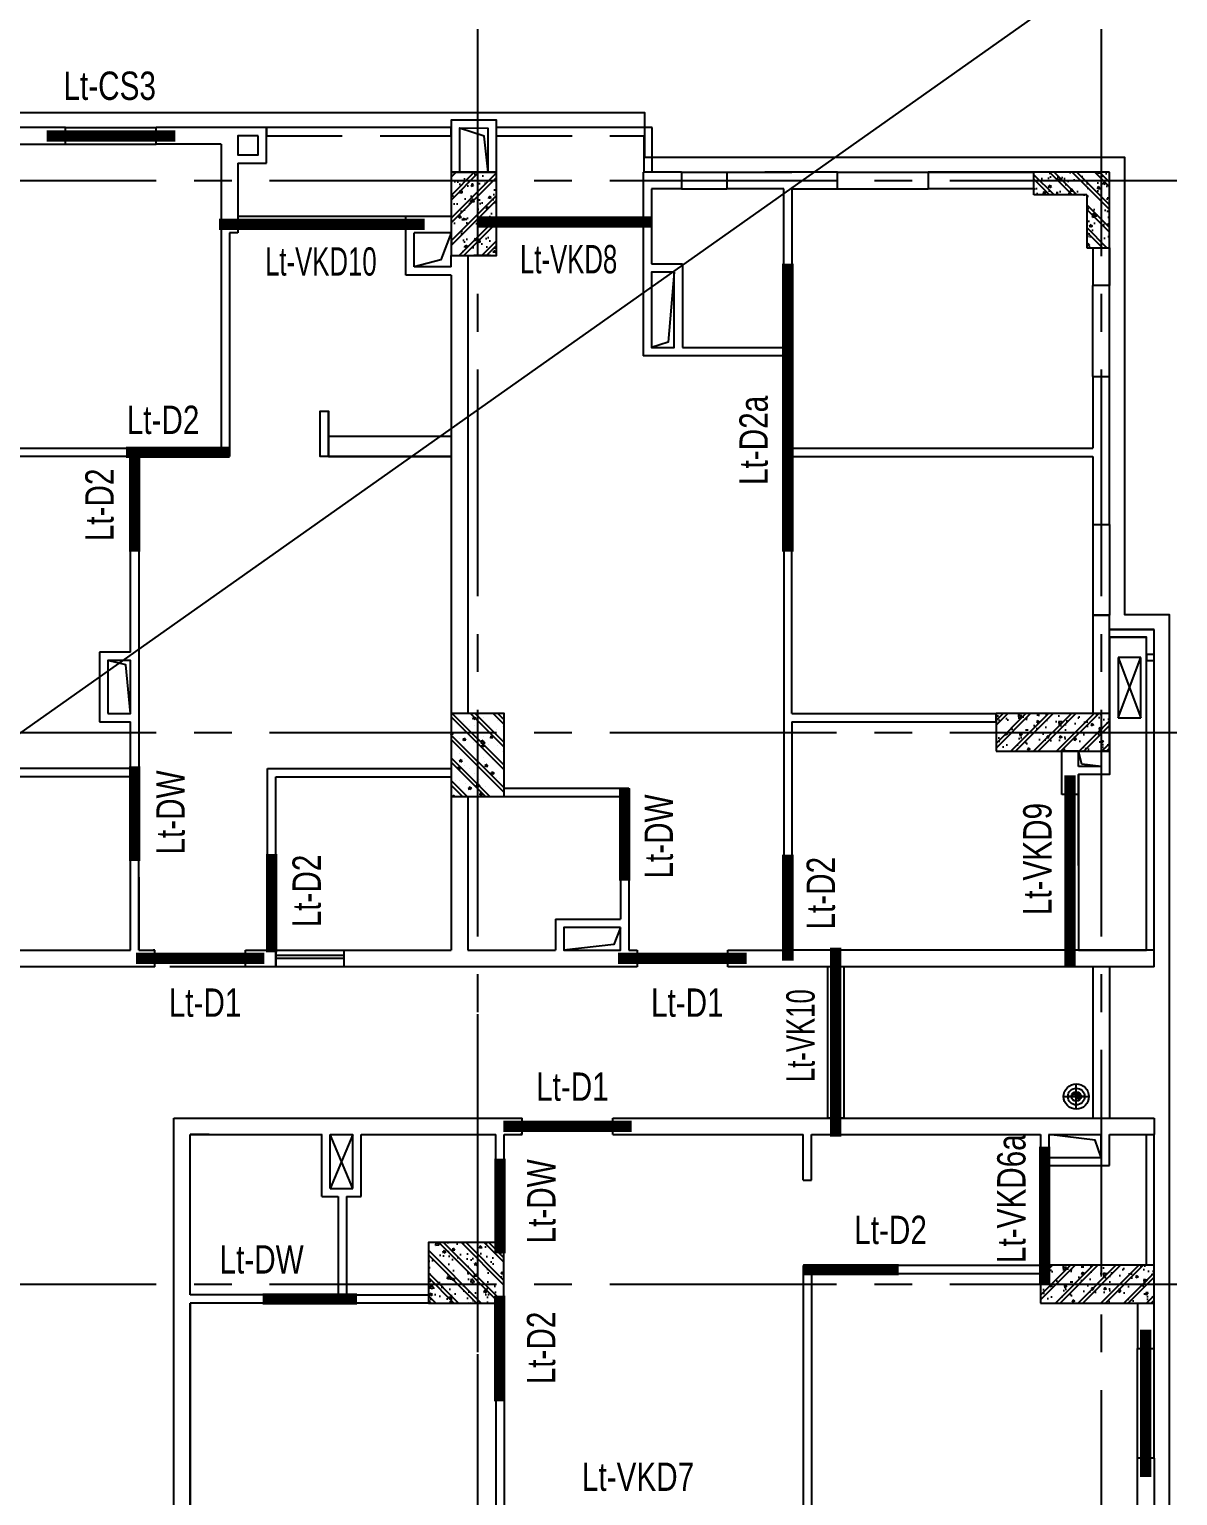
# Model space of a CAD drawing. Header units: millimetres. Extents: x 0 to 132458, y 0 to 365310.
# Drawn here: x 88097 to 103290, y 141150 to 160547 of the extents above; entities that cross this region are included whole.
import ezdxf
from ezdxf.enums import TextEntityAlignment as Align

# ---------------------------------------------------------------- set-up
doc = ezdxf.new("R2010")
doc.units = ezdxf.units.MM
doc.header["$LTSCALE"] = 400
doc.linetypes.add('CENTER2', pattern=[1.125, 0.75, -0.125, 0.125, -0.125])
doc.linetypes.add('HIDDEN', pattern=[0.375, 0.25, -0.125])
doc.layers.get('0').update_dxf_attribs({"lineweight": 5})
for name, color, linetype in [('CDC.01.AXIS', 160, 'CENTER2'), ('CDC.03.BORDER', 3, 'Continuous'), ('CDC.04.HIDDEN', 8, 'HIDDEN'), ('CDC.06.TEXT', 2, 'Continuous'), ('CDC.09.COLUMN', 4, 'Continuous'), ('CDC.10.HATCH', 9, 'Continuous'), ('CDC.12.PILE', 7, 'Continuous'), ('KCS_LANH_TO', 3, 'Continuous')]:
    doc.layers.add(name, color=color, linetype=linetype)
doc.layers.add('KCS_Plotter', color=11, linetype='Continuous', plot=False)
doc.styles.add('KCS_SMTEXT', font='arial.ttf', dxfattribs={"width": 0.7})

# ---------------------------------------------------------------- blocks, each defined once
blk = doc.blocks.new('fgsgfghg')
at = {"layer": 'CDC.09.COLUMN', "ltscale": 1.5}
blk.add_hatch(color=256, dxfattribs=at).paths.add_polyline_path([(63, 0, -0.414214), (0, -63, -0.414214), (-63, 0, -1), (0, 0, 1)])
at = {"layer": 'CDC.09.COLUMN'}
for p, q in [((167, 0), (-167, 0)), ((0, 167), (0, -167))]:
    blk.add_line(p, q, dxfattribs=at)
at = {"layer": 'CDC.09.COLUMN', "ltscale": 1.5}
for p, q in [((-96, 0), (96, 0)), ((0, 93), (0, -93))]:
    blk.add_line(p, q, dxfattribs=at)
at = {"layer": 'CDC.09.COLUMN'}
for radius in [167, 111]:
    blk.add_circle((0, 0), radius, dxfattribs=at)
at = {"layer": 'CDC.09.COLUMN', "ltscale": 1.5}
blk.add_circle((0, 0), 62.5, dxfattribs=at)
for centre, start, end in [((-31, 0), 0, 180), ((31, 0), 180, 0)]:
    blk.add_arc(centre, 31.3, start, end, dxfattribs=at)
blk = doc.blocks.new('c1')
at = {"layer": 'CDC.10.HATCH'}
h = blk.add_hatch(dxfattribs=at)
h.set_pattern_fill('CHAU-01', color=256, scale=50, angle=270, style=0, pattern_type=2)
h.set_pattern_definition([(320, (0, 0), (-31.376067, -358.63009), [37.5, -412.5]), (265, (0, 0), (376.09607, 69.37567), [30, -330]), (10.4514, (-2.6, -29.9), (344.71977, -289.25469), [31.870095, -350.571056]), (316.1842, (100, -2e-14), (-82.75951, -533.62052), [56.25, -618.75]), (6.6356, (93.1, -44.47), (487.05894, -467.33135), [47.80514, -525.8565]), (261.1842, (100, -2e-14), (487.0593, -467.33097), [45, -495]), (291, (75, -50), (-201.309445, -298.453526), [37.5, -412.5]), (236, (75, -50), (362.57502, -121.657666), [30, -330]), (341.4514, (58.22, -74.87), (161.26525, -420.111314), [31.870095, -350.571056]), (307.5, (0, 0), (166.446927, -6.079928), [0, -326, 0, -335, 0, -331.25]), (277.5, (0, 0), (197.205856, -131.534769), [0, -191, 0, -318.5, 0, -126.25]), (237.5, (2e-14, 111.5), (-11.277436, -266.911218), [0, -125, 0, -390, 0, -517.5]), (227.5, (3e-14, 161.5), (50.05249, -291.593085), [0, -162.5, 0, -259, 0, -367.5]), (315, (0, 0), (150.26019, 150.26019), []), (315, (61.25, -1e-14), (150.26019, 150.26019), [])])
h.paths.add_polyline_path([(1749356, 307321), (1748756, 307321), (1748756, 306221), (1749356, 306221)])
at = {"layer": 'CDC.09.COLUMN', "ltscale": 2000, "elevation": 0}
blk.add_lwpolyline([(1749356, 307321), (1749356, 306221), (1748756, 306221), (1748756, 307321)], close=True, dxfattribs=at)
blk = doc.blocks.new('TANG DH')
at = {"layer": 'CDC.10.HATCH'}
h = blk.add_hatch(dxfattribs=at)
h.set_pattern_fill('CHAU-01', color=256, scale=50, style=0, pattern_type=2)
h.set_pattern_definition([(50, (-5e-10, -1e-10), (358.63009, -31.376067), [37.5, -412.5]), (355, (-5e-10, -1e-10), (-69.37567, 376.09607), [30, -330]), (100.4514, (29.9, -2.6), (289.25469, 344.71977), [31.870095, -350.571056]), (46.1842, (-5e-10, 100), (533.62052, -82.75951), [56.25, -618.75]), (96.6356, (44.47, 93.1), (467.33135, 487.05894), [47.80514, -525.8565]), (351.1842, (-5e-10, 100), (467.33097, 487.0593), [45, -495]), (21, (50, 75), (298.453526, -201.309445), [37.5, -412.5]), (326, (50, 75), (121.657666, 362.57502), [30, -330]), (71.4514, (74.87, 58.22), (420.111314, 161.26525), [31.870095, -350.571056]), (37.5, (-5e-10, -1e-10), (6.079928, 166.446927), [0, -326, 0, -335, 0, -331.25]), (7.5, (-5e-10, -1e-10), (131.534769, 197.205856), [0, -191, 0, -318.5, 0, -126.25]), (327.5, (-111.5, -1e-10), (266.911218, -11.277436), [0, -125, 0, -390, 0, -517.5]), (317.5, (-161.5, -1e-10), (291.593085, 50.05249), [0, -162.5, 0, -259, 0, -367.5]), (45, (-5e-10, -1e-10), (-150.26019, 150.26019), []), (45, (-5e-10, 61.25), (-150.26019, 150.26019), [])])
h.paths.add_polyline_path([(1739263, 299860), (1739963, 299860), (1739963, 300050), (1739073, 300050), (1739073, 299160), (1739263, 299160)])
h.paths.add_polyline_path([(1739073, 300050), (1738963, 300050), (1738963, 299160), (1739073, 299160)])
h.paths.add_polyline_path([(1739073, 300160), (1738963, 300160), (1738963, 300050), (1739073, 300050)])
h.paths.add_polyline_path([(1739963, 300160), (1739073, 300160), (1739073, 300050), (1739963, 300050)])
h = blk.add_hatch(dxfattribs=at)
h.set_pattern_fill('CHAU-01', color=256, scale=50, style=0, pattern_type=2)
h.set_pattern_definition([(310, (-5e-10, 562300.72), (358.63009, 31.376067), [37.5, -412.5]), (5, (-5e-10, 562300.72), (-69.37567, -376.09607), [30, -330]), (259.5486, (29.9, 562303.34), (289.25469, -344.71977), [31.870095, -350.571056]), (313.8158, (-5e-10, 562200.7), (533.62052, 82.75951), [56.25, -618.75]), (263.3644, (44.47, 562207.6), (467.33135, -487.05894), [47.80514, -525.8565]), (8.8158, (-5e-10, 562200.7), (467.33097, -487.0593), [45, -495]), (339, (50, 562225.72), (298.453526, 201.309445), [37.5, -412.5]), (34, (50, 562225.72), (121.657666, -362.57502), [30, -330]), (288.5486, (74.87, 562242.5), (420.111314, -161.26525), [31.870095, -350.571056]), (322.5, (-5e-10, 562300.72), (6.079928, -166.446927), [0, -326, 0, -335, 0, -331.25]), (352.5, (-5e-10, 562300.72), (131.534769, -197.205856), [0, -191, 0, -318.5, 0, -126.25]), (32.5, (-111.5, 562300.72), (266.911218, 11.277436), [0, -125, 0, -390, 0, -517.5]), (42.5, (-161.5, 562300.72), (291.593085, -50.05249), [0, -162.5, 0, -259, 0, -367.5]), (315, (-5e-10, 562300.72), (-150.26019, -150.26019), []), (315, (-5e-10, 562239.47), (-150.26019, -150.26019), [])])
h.paths.add_polyline_path([(1739073, 292501), (1738963, 292501), (1738963, 292750), (1739073, 292750)])
h.paths.add_polyline_path([(1739073, 292750), (1738963, 292750), (1738963, 293000), (1739073, 293000)])
h.paths.add_polyline_path([(1740463, 292750), (1739073, 292750), (1739073, 293000), (1740463, 293000)])
h.paths.add_polyline_path([(1740463, 292501), (1739073, 292501), (1739073, 292750), (1740463, 292750)])
h = blk.add_hatch(dxfattribs=at)
h.set_pattern_fill('CHAU-01', color=256, scale=50, style=0, pattern_type=2)
h.set_pattern_definition([(50, (300, -1e-10), (358.63009, -31.376067), [37.5, -412.5]), (355, (300, -1e-10), (-69.37567, 376.09607), [30, -330]), (100.4514, (329.9, -2.6), (289.25469, 344.71977), [31.870095, -350.571056]), (46.1842, (300, 100), (533.62052, -82.75951), [56.25, -618.75]), (96.6356, (344.47, 93.1), (467.33135, 487.05894), [47.80514, -525.8565]), (351.1842, (300, 100), (467.33097, 487.0593), [45, -495]), (21, (350, 75), (298.453526, -201.309445), [37.5, -412.5]), (326, (350, 75), (121.657666, 362.57502), [30, -330]), (71.4514, (374.87, 58.22), (420.111314, 161.26525), [31.870095, -350.571056]), (37.5, (300, -1e-10), (6.079928, 166.446927), [0, -326, 0, -335, 0, -331.25]), (7.5, (300, -1e-10), (131.534769, 197.205856), [0, -191, 0, -318.5, 0, -126.25]), (327.5, (188.5, -1e-10), (266.911218, -11.277436), [0, -125, 0, -390, 0, -517.5]), (317.5, (138.5, -1e-10), (291.593085, 50.05249), [0, -162.5, 0, -259, 0, -367.5]), (45, (300, -1e-10), (-150.26019, 150.26019), []), (45, (300, 61.25), (-150.26019, 150.26019), [])])
h.paths.add_polyline_path([(1747973, 285450), (1747358, 285450), (1747358, 285200), (1747973, 285200)])
h.paths.add_polyline_path([(1747358, 285450), (1746973, 285450), (1746973, 285200), (1747358, 285200)])
h.paths.add_polyline_path([(1747358, 286000), (1746973, 286000), (1746973, 285450), (1747358, 285450)])
h.paths.add_polyline_path([(1747973, 286000), (1747358, 286000), (1747358, 285450), (1747973, 285450)])
h = blk.add_hatch(dxfattribs=at)
h.set_pattern_fill('CHAU-01', color=256, scale=50, style=0, pattern_type=2)
h.set_pattern_definition([(310, (-590.04, 555000.72), (358.63009, 31.376067), [37.5, -412.5]), (5, (-590.04, 555000.72), (-69.37567, -376.09607), [30, -330]), (259.5486, (-560.16, 555003.34), (289.25469, -344.71977), [31.870095, -350.571056]), (313.8158, (-590.04, 554900.7), (533.62052, 82.75951), [56.25, -618.75]), (263.3644, (-545.57, 554907.6), (467.33135, -487.05894), [47.80514, -525.8565]), (8.8158, (-590.04, 554900.7), (467.33097, -487.0593), [45, -495]), (339, (-540.04, 554925.72), (298.453526, 201.309445), [37.5, -412.5]), (34, (-540.04, 554925.72), (121.657666, -362.57502), [30, -330]), (288.5486, (-515.17, 554942.5), (420.111314, -161.26525), [31.870095, -350.571056]), (322.5, (-590.04, 555000.72), (6.079928, -166.446927), [0, -326, 0, -335, 0, -331.25]), (352.5, (-590.04, 555000.72), (131.534769, -197.205856), [0, -191, 0, -318.5, 0, -126.25]), (32.5, (-701.54, 555000.72), (266.911218, 11.277436), [0, -125, 0, -390, 0, -517.5]), (42.5, (-751.54, 555000.72), (291.593085, -50.05249), [0, -162.5, 0, -259, 0, -367.5]), (315, (-590.04, 555000.72), (-150.26019, -150.26019), []), (315, (-590.04, 554939.47), (-150.26019, -150.26019), [])])
h.paths.add_polyline_path([(1738483, 285201), (1738373, 285201), (1738373, 285450), (1738483, 285450)])
h.paths.add_polyline_path([(1738483, 285450), (1738373, 285450), (1738373, 285700), (1738483, 285700)])
h.paths.add_polyline_path([(1739873, 285450), (1738483, 285450), (1738483, 285700), (1739873, 285700)])
h.paths.add_polyline_path([(1739873, 285201), (1738483, 285201), (1738483, 285450), (1739873, 285450)])
at = {"layer": 'CDC.09.COLUMN', "ltscale": 2000}
for p, q in [((1738963, 299160), (1738963, 300160)), ((1738963, 300160), (1739963, 300160)), ((1739963, 299860), (1739963, 300160)), ((1739263, 299860), (1739263, 299160)), ((1739263, 299860), (1739963, 299860)), ((1739263, 299160), (1738963, 299160))]:
    blk.add_line(p, q, dxfattribs=at)
for points in [[(1740463, 292501), (1738963, 292501), (1738963, 293000), (1740463, 293000)], [(1747672, 293000), (1747672, 291900), (1746972, 291900), (1746972, 293000)], [(1747973, 285200), (1746973, 285200), (1746973, 286000), (1747973, 286000)], [(1739873, 285200), (1738373, 285200), (1738373, 285700), (1739873, 285700)]]:
    blk.add_lwpolyline(points, close=True, dxfattribs=at)
at = {"layer": 'CDC.10.HATCH'}
for p, q in [((1746972, 292856), (1747117, 293000)), ((1746972, 292555), (1747418, 293000)), ((1746972, 292917), (1747056, 293000)), ((1746972, 292616), (1747356, 293000)), ((1746972, 292316), (1747657, 293000)), ((1746972, 292255), (1747672, 292955)), ((1747005, 292997), (1747005, 292997)), ((1747005, 292932), (1747005, 292932)), ((1747059, 292910), (1747059, 292910)), ((1747247, 292950), (1747247, 292950)), ((1747321, 292974), (1747321, 292974)), ((1747347, 292937), (1747382, 292950)), ((1747347, 292937), (1747372, 292920)), ((1747372, 292919), (1747383, 292949)), ((1747446, 292991), (1747446, 292991)), ((1747539, 293000), (1747539, 293000)), ((1746972, 292015), (1747672, 292715)), ((1746999, 292831), (1746999, 292831)), ((1747075, 292790), (1747075, 292790)), ((1747164, 292843), (1747164, 292843)), ((1747189, 292777), (1747189, 292777)), ((1747252, 292863), (1747252, 292863)), ((1747314, 292793), (1747314, 292793)), ((1747326, 292898), (1747326, 292898)), ((1747367, 292840), (1747367, 292840)), ((1747431, 292831), (1747431, 292831)), ((1747504, 292818), (1747504, 292818)), ((1747505, 292734), (1747505, 292734)), ((1747512, 292900), (1747512, 292900)), ((1747593, 292887), (1747593, 292887)), ((1747646, 292735), (1747672, 292746)), ((1747646, 292735), (1747671, 292719)), ((1747658, 292890), (1747658, 292890)), ((1747671, 292717), (1747672, 292722)), ((1746972, 291954), (1747672, 292654)), ((1746975, 292565), (1746975, 292565)), ((1746993, 292664), (1746993, 292664)), ((1747058, 292580), (1747058, 292580)), ((1747119, 292676), (1747143, 292705)), ((1747119, 292676), (1747149, 292674)), ((1747149, 292672), (1747143, 292704)), ((1747183, 292596), (1747183, 292596)), ((1747222, 292608), (1747261, 292649)), ((1747222, 292608), (1747266, 292601)), ((1747226, 292644), (1747226, 292644)), ((1747226, 292574), (1747261, 292588)), ((1747226, 292574), (1747251, 292557)), ((1747240, 292530), (1747240, 292530)), ((1747246, 292696), (1747246, 292696)), ((1747251, 292556), (1747261, 292586)), ((1747266, 292600), (1747261, 292647)), ((1747266, 292615), (1747266, 292615)), ((1747372, 292621), (1747372, 292621)), ((1747477, 292645), (1747501, 292674)), ((1747477, 292645), (1747507, 292642)), ((1747493, 292633), (1747493, 292633)), ((1747499, 292568), (1747499, 292568)), ((1747507, 292641), (1747502, 292672)), ((1747558, 292665), (1747558, 292665)), ((1746981, 292332), (1746981, 292332)), ((1746987, 292498), (1746987, 292498)), ((1747051, 292399), (1747051, 292399)), ((1747129, 292389), (1747129, 292389)), ((1747158, 291900), (1747672, 292415)), ((1747188, 292300), (1747212, 292329)), ((1747218, 292296), (1747212, 292327)), ((1747219, 291900), (1747672, 292354)), ((1747234, 292364), (1747234, 292364)), ((1747234, 292322), (1747234, 292322)), ((1747241, 292424), (1747241, 292424)), ((1747396, 292377), (1747396, 292377)), ((1747493, 292401), (1747493, 292401)), ((1747524, 292373), (1747559, 292386)), ((1747524, 292373), (1747549, 292356)), ((1747537, 292367), (1747537, 292367)), ((1747549, 292355), (1747559, 292385)), ((1747556, 292465), (1747556, 292465)), ((1747663, 292366), (1747663, 292366)), ((1746975, 292165), (1746975, 292165)), ((1747029, 292135), (1747029, 292135)), ((1747074, 292157), (1747074, 292157)), ((1747104, 292212), (1747139, 292225)), ((1747104, 292212), (1747129, 292195)), ((1747109, 292227), (1747109, 292227)), ((1747129, 292193), (1747139, 292224)), ((1747188, 292300), (1747218, 292298)), ((1747228, 292197), (1747228, 292197)), ((1747246, 292317), (1747246, 292317)), ((1747365, 292207), (1747365, 292207)), ((1747425, 292268), (1747425, 292268)), ((1747487, 292235), (1747487, 292235)), ((1747501, 292310), (1747501, 292310)), ((1747547, 292269), (1747571, 292297)), ((1747547, 292269), (1747577, 292266)), ((1747550, 292285), (1747550, 292285)), ((1747577, 292265), (1747571, 292296)), ((1747657, 292257), (1747657, 292257)), ((1746977, 292029), (1746977, 292029)), ((1747221, 292031), (1747221, 292031)), ((1747257, 291924), (1747282, 291953)), ((1747265, 291982), (1747265, 291982)), ((1747288, 291920), (1747282, 291951)), ((1747288, 292038), (1747327, 292079)), ((1747288, 292038), (1747332, 292031)), ((1747293, 292071), (1747293, 292071)), ((1747296, 292123), (1747296, 292123)), ((1747333, 292030), (1747327, 292078)), ((1747402, 292010), (1747437, 292024)), ((1747402, 292010), (1747427, 291993)), ((1747418, 292087), (1747418, 292087)), ((1747428, 291992), (1747438, 292022)), ((1747458, 291900), (1747672, 292114)), ((1747481, 292068), (1747481, 292068)), ((1747520, 291900), (1747672, 292053)), ((1747556, 292032), (1747556, 292032)), ((1747563, 292112), (1747563, 292112)), ((1747608, 292112), (1747608, 292112)), ((1746973, 291932), (1746973, 291932)), ((1747257, 291924), (1747287, 291921)), ((1747475, 291902), (1747475, 291902)), ((1747476, 291915), (1747476, 291915)), ((1747623, 291900), (1747640, 291921)), ((1747644, 291900), (1747640, 291920))]:
    blk.add_line(p, q, dxfattribs=at)
blk.add_blockref('c1', (-1683, -7161), dxfattribs=at)
blk = doc.blocks.new('gtr')
at = {"ltscale": 10}
for points in [[(5360210, 783951), (5360430, 783951), (5360430, 784961), (5360210, 784961)], [(5360210, 783951), (5360430, 783951), (5360430, 784961), (5360210, 784961)], [(5360320, 783951), (5360366, 783951), (5360366, 784961), (5360320, 784961)]]:
    blk.add_lwpolyline(points, close=True, dxfattribs=at)
at = {"layer": 'CDC.03.BORDER', "ltscale": 10}
for p, q in [((5358880, 790341), (5351720, 790341)), ((5351720, 790341), (5351720, 790121)), ((5358880, 790121), (5358880, 790341)), ((5360080, 790121), (5360080, 790341)), ((5364690, 790341), (5360080, 790341)), ((5360080, 790121), (5360080, 790341)), ((5364690, 783841), (5364690, 790341)), ((5352310, 790121), (5351720, 790121)), ((5352310, 789711), (5352310, 790121)), ((5353110, 790121), (5352420, 790121)), ((5352420, 789821), (5352420, 790121)), ((5353110, 790121), (5353110, 789821)), ((5356250, 790121), (5353220, 790121)), ((5353220, 790121), (5353220, 789711)), ((5356250, 790121), (5356070, 790121)), ((5356250, 789521), (5356250, 790121)), ((5358880, 790121), (5356360, 790121)), ((5356360, 789521), (5356360, 790121)), ((5356360, 789521), (5356360, 790121)), ((5358880, 790121), (5358650, 790121)), ((5360320, 790121), (5360080, 790121)), ((5360080, 790121), (5360104, 790121)), ((5360320, 789551), (5360320, 790121)), ((5360430, 789551), (5360430, 790121)), ((5362208, 790121), (5360430, 790121)), ((5360430, 789631), (5360430, 790121)), ((5362208, 790121), (5361420, 790121)), ((5362208, 789301), (5362208, 790121)), ((5362618, 790121), (5362318, 790121)), ((5362618, 790121), (5362318, 790121)), ((5362318, 789411), (5362318, 790121)), ((5362618, 789411), (5362618, 790121)), ((5364470, 790121), (5362727, 790121)), ((5362728, 789301), (5362728, 790121)), ((5364470, 790121), (5364220, 790121)), ((5364220, 790121), (5364470, 790121)), ((5364470, 789891), (5364470, 790121)), ((5364470, 788001), (5364470, 790121)), ((5353220, 789711), (5352310, 789711)), ((5353110, 789821), (5352420, 789821)), ((5362618, 789411), (5362618, 789721)), ((5356360, 789521), (5356250, 789521)), ((5360430, 789551), (5360320, 789551)), ((5362405, 789301), (5362208, 789301)), ((5362618, 789411), (5362318, 789411)), ((5362405, 789301), (5362405, 788001)), ((5362728, 789301), (5362515, 789301)), ((5362515, 789301), (5362515, 787891)), ((5364470, 788001), (5364470, 789221)), ((5353220, 788391), (5355349, 788391)), ((5353220, 788281), (5353220, 788391)), ((5355349, 788281), (5355349, 788391)), ((5356249, 788391), (5356360, 788391)), ((5356249, 788273), (5356249, 788391)), ((5356360, 788391), (5356360, 785181)), ((5353220, 788281), (5355349, 788281)), ((5356250, 788281), (5356250, 785181)), ((5362405, 788001), (5361320, 788001)), ((5363265, 788001), (5364470, 788001)), ((5363265, 788001), (5363265, 787891)), ((5351720, 787291), (5351720, 787891)), ((5351940, 787891), (5351940, 787291)), ((5361320, 787891), (5362515, 787891)), ((5363265, 787891), (5364470, 787891)), ((5364470, 783951), (5364470, 787891)), ((5364470, 787891), (5364470, 783951)), ((5364470, 787883), (5364470, 783951)), ((5364470, 783951), (5364470, 787741)), ((5364470, 787741), (5364470, 783951)), ((5364470, 787733), (5364470, 783951)), ((5351940, 787291), (5351720, 787291)), ((5351940, 787291), (5351720, 787291)), ((5360320, 786841), (5360320, 785181)), ((5360430, 786841), (5360320, 786841)), ((5360430, 786841), (5360430, 784961)), ((5351720, 785841), (5351720, 784961)), ((5351720, 785841), (5351940, 785841)), ((5351940, 785181), (5351940, 785841)), ((5356250, 785181), (5351940, 785181)), ((5356360, 785181), (5357280, 785181)), ((5357280, 785181), (5357280, 784961)), ((5357280, 784961), (5357280, 785071)), ((5359780, 785181), (5359780, 784961)), ((5359780, 785181), (5360320, 785181)), ((5351720, 784961), (5357280, 784961)), ((5359780, 784961), (5360430, 784961)), ((5355450, 783951), (5356660, 783951)), ((5355450, 783841), (5355450, 783951)), ((5356770, 783951), (5357270, 783951)), ((5357380, 783951), (5364470, 783951))]:
    blk.add_line(p, q, dxfattribs=at)
at = {"layer": 'CDC.03.BORDER'}
for p, q in [((5351720, 788391), (5351720, 790121)), ((5351820, 788391), (5351820, 790121)), ((5355450, 783951), (5355450, 784961)), ((5355560, 783951), (5355560, 784961))]:
    blk.add_line(p, q, dxfattribs=at)
at = {"layer": 'CDC.03.BORDER', "ltscale": 10}
for points in [[(5360430, 788801), (5360320, 788801), (5360320, 788591), (5360430, 788591)], [(5360430, 787741), (5360320, 787741), (5360320, 787891), (5360430, 787891)]]:
    blk.add_lwpolyline(points, close=True, dxfattribs=at)
for points in [[(5356660, 783951), (5356660, 784263), (5357380, 784263), (5357380, 783951)], [(5356770, 783841), (5356770, 784153), (5357270, 784153), (5357270, 783841)]]:
    blk.add_lwpolyline(points, dxfattribs=at)
at = {"layer": 'CDC.04.HIDDEN', "ltscale": 10}
for p, q in [((5362318, 790121), (5362618, 789411)), ((5362318, 789411), (5362618, 790121))]:
    blk.add_line(p, q, dxfattribs=at)
at = {"layer": 'CDC.10.HATCH', "ltscale": 10}
for p, q in [((5353110, 788391), (5353110, 788391)), ((5357280, 784961), (5359780, 784961))]:
    blk.add_line(p, q, dxfattribs=at)
blk.add_lwpolyline([(5352420, 789821), (5352498, 790048), (5353110, 790121)], dxfattribs=at)
at = {"layer": 'CDC.12.PILE'}
for p, q in [((5351720, 785841), (5351720, 787291)), ((5351770, 785841), (5351770, 787291)), ((5351890, 785841), (5351890, 787291)), ((5351940, 785841), (5351940, 787291))]:
    blk.add_line(p, q, dxfattribs=at)
blk = doc.blocks.new('A$C4B5D719C')
at = {"layer": 'CDC.04.HIDDEN', "ltscale": 100}
for p, q in [((0, 0), (800, 300)), ((800, 0), (0, 300))]:
    blk.add_line(p, q, dxfattribs=at)
blk.add_lwpolyline([(800, 0), (800, 300), (0, 300), (0, 0)], close=True, dxfattribs=at)
blk = doc.blocks.new('can a4 new')
at = {"ltscale": 10}
blk.add_line((5297374, 881127), (5297964, 881127), dxfattribs=at)
at = {"layer": 'CDC.03.BORDER'}
for p, q in [((5304014, 887767), (5306074, 887767)), ((5297374, 876887), (5297374, 881127)), ((5297474, 876887), (5297474, 879797))]:
    blk.add_line(p, q, dxfattribs=at)
at = {"layer": 'CDC.03.BORDER', "ltscale": 10}
for p, q in [((5300364, 887177), (5298964, 887177)), ((5298964, 887177), (5300364, 887177)), ((5298964, 886957), (5298964, 887177)), ((5300364, 887177), (5300364, 886957)), ((5303024, 887177), (5302164, 887177)), ((5302164, 887177), (5302524, 887177)), ((5303024, 887177), (5303024, 886957)), ((5303624, 887177), (5304134, 887177)), ((5303624, 887177), (5303624, 886957)), ((5304134, 887177), (5304134, 884747)), ((5298964, 886957), (5300364, 886957)), ((5302164, 886957), (5302164, 885717)), ((5302274, 885717), (5302274, 886957)), ((5302274, 886767), (5302274, 886957)), ((5302274, 886957), (5303024, 886957)), ((5303624, 886957), (5304024, 886957)), ((5304024, 886957), (5304024, 885967)), ((5297964, 885677), (5297964, 886177)), ((5297964, 886177), (5297964, 885677)), ((5298184, 886177), (5297964, 886177)), ((5298184, 886177), (5298184, 885677)), ((5303614, 885967), (5303614, 884857)), ((5304024, 885967), (5303614, 885967)), ((5306454, 886077), (5306454, 880018)), ((5302164, 885717), (5302274, 885717)), ((5297964, 885677), (5298184, 885677)), ((5302274, 884967), (5302164, 884967)), ((5302164, 884967), (5302164, 884537)), ((5302274, 884857), (5302274, 884967)), ((5303614, 884857), (5302274, 884857)), ((5302274, 884747), (5302274, 884537)), ((5302274, 884747), (5304134, 884747)), ((5302164, 884537), (5302274, 884537)), ((5297964, 882517), (5297964, 884477)), ((5298184, 884477), (5297964, 884477)), ((5298184, 884477), (5298184, 883527)), ((5302164, 883637), (5302164, 883527)), ((5302164, 883637), (5302274, 883637)), ((5302274, 883637), (5302274, 883307)), ((5302164, 883527), (5298184, 883527)), ((5302164, 883417), (5298184, 883417)), ((5298184, 883417), (5298184, 882517)), ((5302164, 883417), (5302164, 883307)), ((5302164, 883307), (5302274, 883307)), ((5302164, 883307), (5302274, 883307)), ((5298184, 882877), (5298184, 882517)), ((5298184, 882517), (5297964, 882517)), ((5298184, 882517), (5297964, 882517)), ((5298184, 882517), (5297964, 882517)), ((5302164, 882407), (5302274, 882407)), ((5302164, 880017), (5302164, 882407)), ((5302274, 882407), (5302274, 877897)), ((5302274, 882407), (5302274, 877897)), ((5297964, 880017), (5297964, 881317)), ((5298184, 881317), (5297964, 881317)), ((5298184, 881317), (5297964, 881317)), ((5298184, 881317), (5298184, 880017)), ((5302164, 880017), (5299464, 880017)), ((5302164, 880017), (5299464, 880017)), ((5299464, 879907), (5299464, 880017)), ((5302164, 879907), (5299464, 879907)), ((5302164, 879907), (5302164, 877897)), ((5297964, 879518), (5297964, 879208)), ((5297964, 879518), (5298074, 879518)), ((5298074, 879518), (5298074, 879318)), ((5298374, 879518), (5298594, 879518)), ((5298374, 879318), (5298374, 879518)), ((5298594, 878947), (5298594, 879518)), ((5298074, 879318), (5298374, 879318)), ((5297964, 879208), (5298374, 879208)), ((5298374, 878947), (5298374, 879208)), ((5298374, 878947), (5298594, 878947)), ((5304324, 879028), (5304324, 878808)), ((5305973, 879028), (5304324, 879028)), ((5304434, 878918), (5304434, 878808)), ((5305973, 878918), (5304434, 878918)), ((5306454, 878918), (5306454, 876887)), ((5304434, 878808), (5304324, 878808)), ((5304434, 878808), (5304434, 878808)), ((5304324, 878058), (5304324, 876887)), ((5304324, 878058), (5304434, 878058)), ((5304434, 878058), (5304434, 877297)), ((5302164, 877897), (5302274, 877897)), ((5305294, 877297), (5304434, 877297)), ((5305294, 877297), (5305294, 876887)), ((5302164, 876997), (5302164, 876887)), ((5302164, 876997), (5302274, 876997)), ((5302164, 876997), (5302274, 876997)), ((5302274, 876997), (5302274, 876887)), ((5302274, 876997), (5302274, 876887)), ((5297374, 876667), (5297374, 876887)), ((5297374, 876887), (5302164, 876887)), ((5303014, 876887), (5302274, 876887)), ((5303014, 876667), (5303014, 876887)), ((5304214, 876887), (5304214, 876667)), ((5304324, 876887), (5304214, 876887)), ((5306454, 876887), (5305294, 876887)), ((5304214, 876667), (5306674, 876667))]:
    blk.add_line(p, q, dxfattribs=at)
at = {"layer": 'CDC.03.BORDER', "color": 8}
for p, q in [((5301564, 887177), (5300364, 887177)), ((5303624, 887177), (5303024, 887177)), ((5301564, 886957), (5300364, 886957)), ((5303624, 886957), (5303024, 886957)), ((5297964, 884477), (5297964, 885677)), ((5298184, 884477), (5298184, 885677)), ((5297964, 882517), (5297964, 881317)), ((5298184, 882517), (5298184, 881317))]:
    blk.add_line(p, q, dxfattribs=at)
at = {"layer": 'CDC.03.BORDER', "ltscale": 10}
for points in [[(5306074, 887177), (5306074, 887597), (5306074, 887597), (5306074, 887868), (5306674, 887868), (5306674, 887598), (5306674, 887598), (5306674, 887177)], [(5306184, 887177), (5306184, 887597), (5306184, 887757), (5306564, 887758), (5306564, 887598), (5306564, 887177)], [(5303724, 885857), (5304024, 885857), (5304024, 884857), (5303724, 884857)], [(5304434, 877187), (5305184, 877187), (5305184, 876887), (5304434, 876887)]]:
    blk.add_lwpolyline(points, close=True, dxfattribs=at)
for points in [[(5298964, 887177), (5300364, 887177)], [(5302164, 886957), (5301564, 886957), (5301564, 887177), (5302164, 887177), (5302164, 887177)], [(5297964, 886177), (5297964, 885677)], [(5297964, 882517), (5297964, 882517)], [(5297964, 881317), (5298184, 881317)], [(5304324, 878808), (5304324, 878808)], [(5297374, 876667), (5303014, 876667)]]:
    blk.add_lwpolyline(points, dxfattribs=at)
at = {"layer": 'CDC.04.HIDDEN', "ltscale": 10}
for p, q in [((5304014, 887177), (5304014, 887767)), ((5297964, 881127), (5297374, 881127)), ((5297964, 881027), (5297474, 881027))]:
    blk.add_line(p, q, dxfattribs=at)
for points in [[(5304014, 887177), (5304014, 887767), (5306074, 887767)], [(5306074, 887657), (5304124, 887657), (5304124, 887177)]]:
    blk.add_lwpolyline(points, dxfattribs=at)
blk.add_lwpolyline([(5297474, 880717), (5297374, 880717), (5297374, 880797), (5297474, 880797)], close=True, dxfattribs=at)
at = {"layer": 'CDC.10.HATCH', "ltscale": 10}
blk.add_line((5298374, 878007, 0), (5298374, 878947, 0), dxfattribs=at)
for points in [[(5306184, 887177), (5306238, 887656), (5306564, 887758)], [(5303724, 885857), (5303800, 884927), (5304024, 884857)], [(5298074, 879318), (5298328, 879345), (5298374, 879518)], [(5304434, 877187), (5304520, 876959), (5305184, 876887)]]:
    blk.add_lwpolyline(points, dxfattribs=at)
blk.add_lwpolyline([(5298374, 876887), (5297474, 876887), (5297474, 881027), (5297964, 881027), (5297964, 879208), (5298374, 879208)], close=True, dxfattribs=at)
at = {"layer": 'CDC.04.HIDDEN', "ltscale": 10, "xscale": -1, "rotation": 90}
blk.add_blockref('A$C4B5D719C', (5297850, 880759), dxfattribs=at)
blk = doc.blocks.new('can A3-1')
at = {"ltscale": 10}
for p, q in [((5379856, 584508), (5379856, 583908)), ((5379966, 584508), (5379966, 583908)), ((5381056, 581328), (5381056, 581328))]:
    blk.add_line(p, q, dxfattribs=at)
at = {"layer": 'CDC.03.BORDER', "ltscale": 10}
for p, q in [((5378036, 591258), (5379656, 591258)), ((5379656, 591038), (5379656, 591258)), ((5380556, 591258), (5380956, 591258)), ((5380556, 591038), (5380556, 591258)), ((5380956, 591258), (5380956, 591038)), ((5382156, 591258), (5386136, 591258)), ((5382156, 591258), (5382586, 591258)), ((5382156, 591258), (5382156, 591038)), ((5379656, 591038), (5378236, 591038)), ((5378236, 588748), (5378236, 591038)), ((5380556, 591038), (5380556, 590818)), ((5380956, 591038), (5380666, 591038)), ((5380666, 591038), (5380666, 590818)), ((5382366, 591038), (5382156, 591038)), ((5382156, 591038), (5382176, 591038)), ((5382366, 591038), (5382366, 589608)), ((5382366, 590074), (5382366, 591038)), ((5382476, 591038), (5382476, 589608)), ((5383966, 591038), (5382476, 591038)), ((5383966, 588748), (5383966, 591038)), ((5384076, 588748), (5384076, 591038)), ((5385576, 591038), (5384076, 591038)), ((5385576, 590178), (5385576, 591038)), ((5386136, 591038), (5385686, 591038)), ((5385686, 590288), (5385686, 591038)), ((5385986, 590288), (5385986, 591038)), ((5380556, 590818), (5380666, 590818)), ((5385686, 590288), (5386136, 590288)), ((5380556, 589918), (5380556, 588748)), ((5380556, 589918), (5380666, 589918)), ((5380666, 589918), (5380666, 588638)), ((5382476, 589608), (5382366, 589608)), ((5385986, 589008), (5385986, 589388)), ((5380556, 588748), (5378236, 588748)), ((5382366, 585518), (5382366, 588858)), ((5382366, 588858), (5382476, 588858)), ((5382476, 588858), (5382476, 588748)), ((5382476, 588748), (5383966, 588748)), ((5384076, 588748), (5384296, 588748)), ((5384296, 588748), (5384296, 588638)), ((5385046, 588748), (5385786, 588748)), ((5385046, 588748), (5385046, 588638)), ((5378236, 582108), (5378236, 588638)), ((5380666, 588638), (5378236, 588638)), ((5382366, 588638), (5382366, 588638)), ((5382476, 588638), (5384296, 588638)), ((5382476, 588638), (5382476, 588018)), ((5385046, 588638), (5385786, 588638)), ((5382886, 588018), (5382476, 588018)), ((5382886, 587098), (5382886, 588018)), ((5386026, 582878), (5386026, 587908)), ((5386026, 582878), (5386026, 587498)), ((5382476, 587098), (5382476, 585518)), ((5382476, 587098), (5382886, 587098)), ((5382476, 585518), (5382366, 585518)), ((5381166, 581548), (5381166, 584508)), ((5381166, 584508), (5381386, 584508)), ((5381386, 584398), (5381386, 584508)), ((5382286, 584508), (5382366, 584508)), ((5382286, 584398), (5382286, 584508)), ((5382366, 584508), (5382366, 584618)), ((5382476, 584618), (5382366, 584618)), ((5382476, 584618), (5382476, 584508)), ((5382476, 584508), (5384716, 584508)), ((5384716, 584508), (5384716, 580158)), ((5381276, 580378), (5381276, 584398)), ((5381386, 584398), (5381276, 584398)), ((5384606, 584398), (5382286, 584398)), ((5384606, 584398), (5384606, 580378)), ((5386026, 581848), (5386026, 582768)), ((5386026, 581848), (5386026, 582768)), ((5378236, 582108), (5378836, 582108)), ((5378236, 581998), (5378726, 581998)), ((5378236, 581998), (5378236, 581848)), ((5378726, 581998), (5378726, 581548)), ((5378836, 582108), (5378836, 581328)), ((5378236, 581548), (5378726, 581548)), ((5378236, 581328), (5378236, 581548)), ((5381056, 581328), (5381056, 581548)), ((5381056, 581548), (5381166, 581548)), ((5378836, 581328), (5378236, 581328)), ((5381056, 580628), (5381056, 581328)), ((5381056, 581328), (5381056, 581328)), ((5381056, 580628), (5380676, 580628)), ((5380676, 580628), (5380676, 580158)), ((5381276, 580378), (5382136, 580378)), ((5382136, 580378), (5382136, 580158)), ((5384606, 580378), (5383336, 580378)), ((5383336, 580378), (5383336, 580158)), ((5380676, 580158), (5382136, 580158)), ((5383336, 580158), (5384716, 580158))]:
    blk.add_line(p, q, dxfattribs=at)
at = {"layer": 'CDC.03.BORDER'}
for p, q in [((5379236, 584508), (5378236, 584508)), ((5378236, 584245), (5379856, 584245)), ((5378236, 580158), (5381056, 580158))]:
    blk.add_line(p, q, dxfattribs=at)
at = {"layer": 'CDC.03.BORDER', "color": 8}
for p, q in [((5383336, 580378), (5382136, 580378)), ((5383336, 580158), (5382136, 580158))]:
    blk.add_line(p, q, dxfattribs=at)
at = {"layer": 'CDC.03.BORDER', "ltscale": 10}
for points in [[(5379656, 591258), (5380556, 591258), (5380556, 591038), (5379656, 591038)], [(5382776, 587908), (5382476, 587908), (5382476, 587208), (5382776, 587208)], [(5379856, 584508), (5379966, 584508), (5379966, 583908), (5379856, 583908)], [(5385836, 581848), (5386026, 581848), (5386026, 582048), (5385836, 582048)], [(5380786, 580268), (5381056, 580268), (5381056, 580518), (5380786, 580518)]]:
    blk.add_lwpolyline(points, close=True, dxfattribs=at)
for points in [[(5385786, 588748), (5385786, 589498), (5386026, 589498), (5386026, 590178), (5385576, 590178)], [(5385896, 589008), (5385896, 589388), (5386136, 589388)], [(5386026, 582768), (5385886, 582768), (5385886, 582878), (5386026, 582878)]]:
    blk.add_lwpolyline(points, dxfattribs=at)
at = {"layer": 'CDC.03.BORDER'}
blk.add_lwpolyline([(5378236, 584508), (5379856, 584508), (5379856, 584508), (5378236, 584508)], close=True, dxfattribs=at)
at = {"layer": 'CDC.04.HIDDEN', "ltscale": 10}
for p, q in [((5380956, 591258), (5382156, 591258)), ((5381056, 581328), (5378836, 581328)), ((5385836, 580858), (5384716, 580858)), ((5385836, 580748), (5384716, 580748))]:
    blk.add_line(p, q, dxfattribs=at)
blk.add_lwpolyline([(5380676, 580268), (5378236, 580268), (5378236, 580158), (5380676, 580158)], close=True, dxfattribs=at)
at = {"layer": 'CDC.10.HATCH', "ltscale": 10}
for p, q in [((5379926, 581328, 0), (5378836, 581328, 0)), ((5381056, 581328), (5378836, 581328))]:
    blk.add_line(p, q, dxfattribs=at)
blk.add_lwpolyline([(5379656, 591148), (5380556, 591148), (5380556, 591105), (5379656, 591105)], close=True, dxfattribs=at)
for points in [[(5385686, 590288), (5385780, 590964), (5385986, 591038)], [(5382476, 587908), (5382540, 587265), (5382776, 587208)], [(5378236, 581548), (5378373, 581909), (5378726, 581998)], [(5386026, 582048), (5385997, 581900), (5385836, 581848)]]:
    blk.add_lwpolyline(points, dxfattribs=at)

msp = doc.modelspace()

# ---------------------------------------------------------------- linework, layer by layer
at = {"layer": 'CDC.01.AXIS', "ltscale": 10}
for p, q in [((94027.1, 160547.2), (94027.1, 116747.2)), ((102277.1, 160547.2), (102277.1, 116747.2)), ((10276.8, 158547.2), (104277.1, 158547.2)), ((10276.8, 151247.2), (104277.1, 151247.2)), ((94027.1, 147521), (94027.1, 116747.2)), ((10276.8, 143947.2), (104277.1, 143947.2))]:
    msp.add_line(p, q, dxfattribs=at)
at = {"layer": 'CDC.03.BORDER', "ltscale": 10}
for p, q in [((94197, 157556.9), (93977.1, 157557)), ((94197.3, 151497.2), (93977.1, 151497.2)), ((102387.5, 148147.1), (102387.5, 146147.2)), ((93677, 143807.1), (93676.9, 143697.1))]:
    msp.add_line(p, q, dxfattribs=at)
at = {"layer": 'CDC.03.BORDER'}
msp.add_line((102167.5, 148147.1), (102167.5, 146147.1), dxfattribs=at)
at = {"layer": 'CDC.03.BORDER', "ltscale": 10}
msp.add_lwpolyline([(68967, 152607), (68967, 158856.9), (75317.1, 158857.1), (75317.1, 159447.1), (84557.1, 159447.1), (84556.9, 158857.2), (86997, 158857.2), (86997, 159447.2), (96237.1, 159447.2), (96237.1, 158857.1), (102587, 158857.1), (102587.2, 152807), (103177.2, 152807), (103177.2, 147947.2), (103177.2, 147947.1), (103177.2, 146347.1), (103177.2, 146347.1), (103177.2, 140567.1), (103177.2, 140567.1), (103177.2, 139647.2)], dxfattribs=at)
for points in [[(98877.1, 148147.1), (98657.1, 148147.1), (98657.1, 146147.1), (98877.1, 146147.1)], [(98877.1, 148147.1), (98657.1, 148147.1), (98657.1, 146147.1), (98877.1, 146147.1)], [(98877.4, 148147.1), (98657.4, 148147.1), (98657.4, 146147.1), (98877.4, 146147.1)]]:
    msp.add_lwpolyline(points, close=True, dxfattribs=at)
at = {"layer": 'CDC.10.HATCH', "ltscale": 10}
for points in [[(98787.1, 148147.1), (98747.1, 148147.1), (98747.1, 146147.1), (98787.1, 146147.1)], [(98787.1, 148147.1), (98747.1, 148147.1), (98747.1, 146147.1), (98787.1, 146147.1)], [(98787.4, 148147.1), (98747.4, 148147.1), (98747.4, 146147.1), (98787.4, 146147.1)]]:
    msp.add_lwpolyline(points, close=True, dxfattribs=at)
at = {"layer": 'KCS_LANH_TO', "color": 2, "linetype": 'ByBlock', "ltscale": 10, "const_width": 150}
for points in [[(90027.3, 159137.2), (88327.3, 159137.2)], [(93327.4, 157967.3), (90607.4, 157967.2)], [(101867.5, 150677.1), (101867.5, 148147.1)], [(98767.1, 145897.1), (98767.1, 148397.1)], [(91207.3, 148257.2), (89507.3, 148257.2)], [(97587.4, 148257.1), (95887.4, 148257.1)], [(96067.4, 146035.5), (94367.4, 146035.5)], [(102867.3, 141395.5), (102867.3, 143345.6)]]:
    msp.add_lwpolyline(points, dxfattribs=at)
at = {"layer": 'KCS_LANH_TO', "color": 1, "linetype": 'ByBlock', "ltscale": 10, "const_width": 150}
for points in [[(94027.3, 157997.2), (96326.9, 157997.2)], [(98132.4, 153637.1), (98132.4, 157447.1)], [(90747.4, 154952.2), (89377.4, 154952.2)], [(89492.3, 155007.2), (89492.3, 153637.2)], [(89492.5, 149547.2), (89492.3, 150797.2)], [(95972.4, 149287.3), (95972.4, 150507.2)], [(91302.1, 148337.2), (91302.3, 149637.2)], [(98132.4, 148227.2), (98132.4, 149627.2)], [(94322.2, 145605.6), (94322.2, 144355.6)], [(101532, 143947.2), (101532, 145765.5)], [(98337.4, 144140.6), (99598.4, 144140.6)], [(91182.4, 143750.6), (92432.4, 143750.6)], [(94322, 143795.6), (94322, 142395.6)]]:
    msp.add_lwpolyline(points, dxfattribs=at)
at = {"layer": 'KCS_Plotter', "linetype": 'ByBlock', "ltscale": 10}
msp.add_line((0, 89100), (126150, 178200), dxfattribs=at)

# ---------------------------------------------------------------- block references
at = {"layer": 'CDC.09.COLUMN', "xscale": -1}
msp.add_blockref('TANG DH', (1841349.9, -141503.2), dxfattribs=at)
at = {"layer": 'CDC.10.HATCH', "xscale": -1}
for name, p in [('can a4 new', (5400351.3, -728520.3)), ('gtr', (5454697.3, -644195.7))]:
    msp.add_blockref(name, p, dxfattribs=at)
at = {"layer": 'CDC.10.HATCH', "rotation": 180}
msp.add_blockref('can A3-1', (5471913.1, 739405.1), dxfattribs=at)
at = {"layer": 'CDC.12.PILE', "rotation": 180}
msp.add_blockref('fgsgfghg', (101948.5, 146429.1), dxfattribs=at)

# ---------------------------------------------------------------- texts
at = {"layer": 'CDC.06.TEXT', "ltscale": 10, "style": 'KCS_SMTEXT'}
for s, rotation, width, p in [('Lt-CS3', 360, 0.75, (89160.9, 159613.4)), ('Lt-D2', 360, 0.75, (89866.7, 155194.1)), ('Lt-D2a', 90, 0.75, (97866.8, 155109.6)), ('Lt-D2', 90, 0.75, (89212.3, 154256.6)), ('Lt-DW', 90, 0.75, (90152.8, 150187.1)), ('Lt-DW', 90, 0.75, (96611.9, 149869.6)), ('Lt-VKD9', 90, 0.75, (101620.7, 149570.9)), ('Lt-D2', 90, 0.75, (91954.1, 149149.3)), ('Lt-D2', 90, 0.75, (98755.7, 149119.3)), ('Lt-VK10', 90, 0.65, (98486.9, 147234.4)), ('Lt-D1', 0.00002, 0.75, (95282.4, 146373)), ('Lt-VKD6a', 90, 0.75, (101276.8, 145078.4)), ('Lt-DW', 90, 0.75, (95058.7, 145042.8)), ('Lt-D2', 90, 0.75, (95055.3, 143103.9)), ('Lt-VKD7', 0, 0.75, (96150.8, 141213.1))]:
    msp.add_text(s, height=375, rotation=rotation, dxfattribs=dict(at, width=width)).set_placement(p, align=Align.CENTER)
for s, width, p in [('Lt-VKD10', 0.65, (91954.4, 157289.1)), ('Lt-VKD8', 0.65, (95232.2, 157319.1)), ('Lt-D1', 0.75, (90422.4, 147484.7)), ('Lt-D1', 0.75, (96802.4, 147484.6)), ('Lt-D2', 0.75, (99491.3, 144478.1)), ('Lt-DW', 0.75, (91170.8, 144088.1))]:
    msp.add_text(s, height=375, dxfattribs=dict(at, width=width)).set_placement(p, align=Align.CENTER)

doc.saveas('drawing.dxf')
